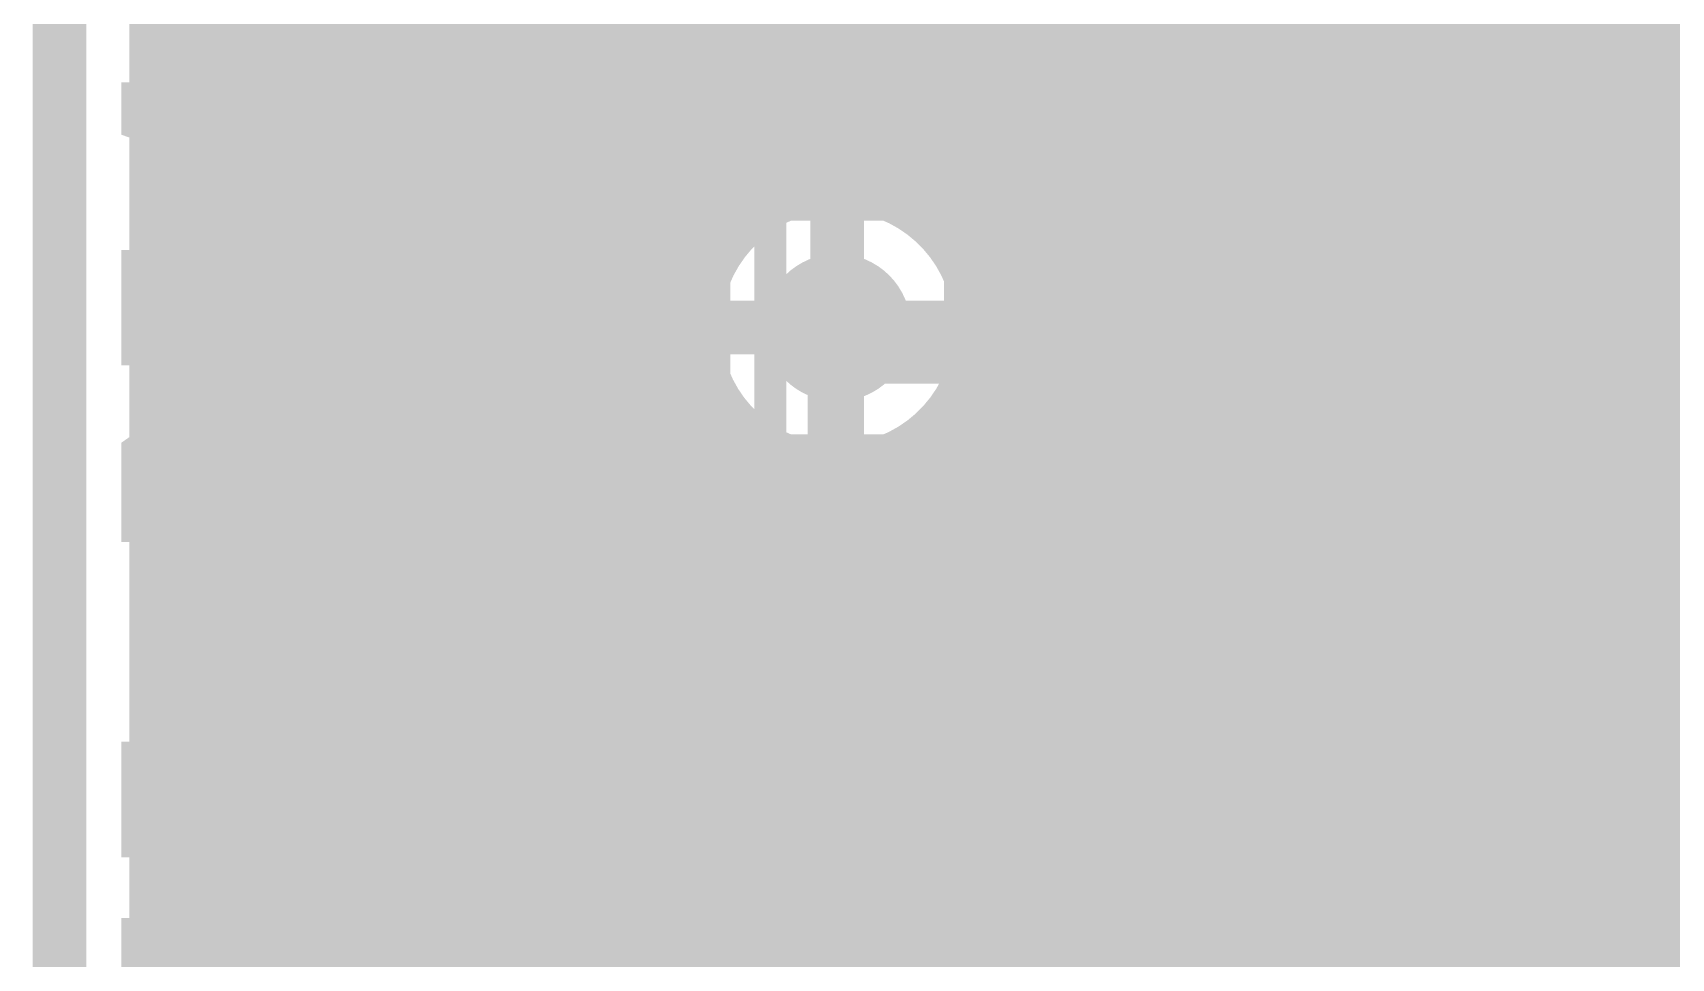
# Model space of a CAD drawing. Extents: x -7 to 100, y -42 to 30.
# Drawn here: x -7.13 to 0.66, y 13.89 to 18.29 of the extents above; entities that cross this region are included whole.
import ezdxf

# ---------------------------------------------------------------- set-up
doc = ezdxf.new("R2010")
doc.units = 0
doc.header["$MEASUREMENT"] = 0
doc.layers.get('0').update_dxf_attribs({"linetype": 'CONTINUOUS'})
for name, color, linetype in [('22-315-0_BOT', 7, 'CONTINUOUS'), ('22-315-0_DRD', 7, 'CONTINUOUS'), ('22-315-0_GND', 6, 'CONTINUOUS'), ('22-315-0_IN1', 4, 'CONTINUOUS'), ('22-315-0_SMT', 5, 'CONTINUOUS'), ('22-315-0_SPT', 14, 'CONTINUOUS'), ('22-315-0_SST', 12, 'CONTINUOUS'), ('22-315-0_TOP', 11, 'CONTINUOUS'), ('THRUHOLE_TAP', 15, 'CONTINUOUS')]:
    doc.layers.add(name, color=color, linetype=linetype)

# ---------------------------------------------------------------- blocks, each defined once
blk = doc.blocks.new('ROUND_56')
at = {"const_width": 0.35052}
blk.add_lwpolyline([(-0.17526, 0, 1), (0.17526, 0, 1)], format="xyb", close=True, dxfattribs=at)
blk = doc.blocks.new('ROUND_65')
at = {"const_width": 0.35052}
blk.add_lwpolyline([(-0.17526, 0, 1), (0.17526, 0, 1)], format="xyb", close=True, dxfattribs=at)
blk = doc.blocks.new('RECTANGLE_8')
blk.add_solid([(0.4826, 0.4064), (0.4826, -0.4064), (-0.4826, 0.4064), (-0.4826, -0.4064)])
blk = doc.blocks.new('RECTANGLE_50')
blk.add_solid([(0.20955, 0.44958), (0.20955, -0.44958), (-0.20955, 0.44958), (-0.20955, -0.44958)])
blk = doc.blocks.new('ROUND_83')
at = {"const_width": 0.10033}
blk.add_lwpolyline([(-0.050164, 0, 1), (0.050164, 0, 1)], format="xyb", close=True, dxfattribs=at)

msp = doc.modelspace()

# ---------------------------------------------------------------- linework, layer by layer
at = {"layer": '22-315-0_BOT'}
for points, const_width in [([(-5.969, 29.464), (-5.969, 0.381)], 0.254), ([(-5.7404, 29.464), (-5.7404, 0.381)], 0.254), ([(-5.5118, 29.464), (-5.5118, 0.381)], 0.254), ([(-5.2832, 29.464), (-5.2832, 0.381)], 0.254), ([(-5.0546, 29.464), (-5.0546, 0.381)], 0.254), ([(-4.826, 29.464), (-4.826, 10.71372)], 0.254), ([(-4.5974, 29.464), (-4.5974, 11.0871)], 0.254), ([(-4.3688, 29.464), (-4.3688, 11.27252)], 0.254), ([(-4.1402, 29.464), (-4.1402, 11.37666)], 0.254), ([(-3.9116, 29.464), (-3.9116, 17.19072)], 0.254), ([(-3.302, 16.891), (-3.302, 18.669), (-1.27, 20.701), (5.715, 20.701), (9.271, 24.257), (9.271, 27.559), (10.414, 28.702), (13.716, 28.702), (20.955, 21.463), (25.654, 21.463), (26.67, 20.447), (26.67, 20.193), (27.178, 19.685), (28.829, 19.685), (29.464, 20.32), (32.004, 20.32), (33.02, 21.336), (39.878, 21.336), (40.513, 20.701)], 0.2032), ([(-0.9398, 20.2946), (-0.9398, 0.381)], 0.254), ([(-0.7112, 20.2946), (-0.7112, 0.381)], 0.254), ([(-0.4826, 20.2946), (-0.4826, 0.381)], 0.254), ([(-0.254, 20.2946), (-0.254, 0.381)], 0.254), ([(-0.0254, 20.2946), (-0.0254, 0.381)], 0.254), ([(0.2032, 20.2946), (0.2032, 5.26034)], 0.254), ([(0.4318, 20.2946), (0.4318, 8.47598)], 0.254), ([(0.6604, 20.2946), (0.6604, 8.70712)], 0.254), ([(-1.1684, 20.22856), (-1.1684, 0.381)], 0.254), ([(-1.397, 19.99996), (-1.397, 0.381)], 0.254), ([(-1.6256, 19.77136), (-1.6256, 0.381)], 0.254), ([(-1.8542, 19.54276), (-1.8542, 0.381)], 0.254), ([(-2.0828, 19.31416), (-2.0828, 0.381)], 0.254), ([(-2.3114, 19.08556), (-2.3114, 0.381)], 0.254), ([(-2.54, 18.85696), (-2.54, 0.381)], 0.254), ([(-3.7084, 18.669), (-3.7084, 17.43456)], 0.254), ([(-2.7686, 18.62836), (-2.7686, 17.31264)], 0.254), ([(-2.8956, 18.50136), (-2.8956, 17.43456)], 0.254), ([(-3.7084, 18.2118), (-5.969, 18.2118)], 0.254), ([(18.2118, 18.2118), (-2.8956, 18.2118)], 0.254), ([(-3.7084, 17.9832), (-5.969, 17.9832)], 0.254), ([(18.2118, 17.9832), (-2.8956, 17.9832)], 0.254), ([(-3.7084, 17.7546), (-5.969, 17.7546)], 0.254), ([(18.2118, 17.7546), (-2.8956, 17.7546)], 0.254), ([(-3.7084, 17.526), (-5.969, 17.526)], 0.254), ([(18.2118, 17.526), (-2.8956, 17.526)], 0.254), ([(-3.84556, 17.2974), (-5.969, 17.2974)], 0.254), ([(18.2118, 17.2974), (-2.7559, 17.2974)], 0.254), ([(-3.95732, 17.0688), (-5.969, 17.0688)], 0.254), ([(18.2118, 17.0688), (-2.64414, 17.0688)], 0.254), ([(-3.98018, 16.8402), (-5.969, 16.8402)], 0.254), ([(18.2118, 16.8402), (-2.62382, 16.8402)], 0.254), ([(-3.92176, 16.6116), (-5.969, 16.6116)], 0.254), ([(-3.9116, 16.58874), (-3.9116, 11.42492)], 0.254), ([(18.2118, 16.6116), (-2.68224, 16.6116)], 0.254), ([(-2.7686, 16.46936), (-2.7686, 10.63244)], 0.254), ([(-3.75412, 16.383), (-5.969, 16.383)], 0.254), ([(-3.683, 16.32712), (-3.683, 11.42238)], 0.254), ([(18.2118, 16.383), (-2.84988, 16.383)], 0.254), ([(-2.9972, 16.28394), (-2.9972, 11.05916)], 0.254), ([(-3.4544, 16.22806), (-3.4544, 11.36904)], 0.254), ([(-3.2258, 16.21536), (-3.2258, 11.25728)], 0.254), ([(18.2118, 16.1544), (-5.969, 16.1544)], 0.254), ([(18.2118, 15.9258), (-5.969, 15.9258)], 0.254), ([(18.2118, 15.6972), (-5.969, 15.6972)], 0.254), ([(18.2118, 15.4686), (-5.969, 15.4686)], 0.254), ([(18.2118, 15.24), (-5.969, 15.24)], 0.254), ([(18.2118, 15.0114), (-5.969, 15.0114)], 0.254), ([(18.2118, 14.7828), (-5.969, 14.7828)], 0.254), ([(18.2118, 14.5542), (-5.969, 14.5542)], 0.254), ([(18.2118, 14.3256), (-5.969, 14.3256)], 0.254), ([(18.2118, 14.097), (-5.969, 14.097)], 0.254), ([(18.2118, 13.8684), (-5.969, 13.8684)], 0.254)]:
    msp.add_lwpolyline(points, dxfattribs=dict(at, const_width=const_width))
at = {"layer": '22-315-0_BOT', "const_width": 0.254}
for points in [[(-3.7084, 17.43456, 0.2364631), (-3.98069, 16.891)], [(-2.62128, 16.891, 0.2364624), (-2.89438, 17.43619)], [(-3.98272, 16.891, 0.4142136), (-3.302, 16.21028)], [(-3.302, 16.21028, 0.4142136), (-2.62128, 16.891)]]:
    msp.add_lwpolyline(points, format="xyb", dxfattribs=at)
at = {"layer": '22-315-0_DRD', "const_width": 0.254}
for points in [[(0, 0), (-7.00024, 0), (-7.00024, 29.99994), (99.9998, 29.99994), (99.9998, 0), (0, 0)], [(-3.937, 17.526), (-3.937, 16.256)], [(-2.667, 17.526), (-3.937, 17.526)], [(-3.302, 17.526), (-3.302, 16.256)], [(-2.667, 16.256), (-2.667, 17.526)], [(-2.667, 16.891), (-3.937, 16.891)], [(-3.937, 16.256), (-2.667, 16.256)]]:
    msp.add_lwpolyline(points, dxfattribs=at)
at = {"layer": '22-315-0_GND', "const_width": 0.254}
msp.add_lwpolyline([(0, 0), (-7.00024, 0), (-7.00024, 29.99994), (99.9998, 29.99994), (99.9998, 0), (0, 0)], dxfattribs=at)
at = {"layer": '22-315-0_IN1', "const_width": 0.254}
for points in [[(-5.969, 29.337), (-5.969, 0.381)], [(-5.7404, 29.337), (-5.7404, 0.381)], [(-5.5118, 29.337), (-5.5118, 0.381)], [(-5.2832, 29.337), (-5.2832, 0.381)], [(-5.0546, 29.337), (-5.0546, 0.381)], [(-4.826, 29.337), (-4.826, 10.71372)], [(-4.5974, 29.337), (-4.5974, 11.0871)], [(-4.3688, 29.337), (-4.3688, 11.27252)], [(-4.1402, 29.337), (-4.1402, 11.37666)], [(-3.9116, 29.337), (-3.9116, 17.19072)], [(-3.683, 29.337), (-3.683, 17.45488)], [(-3.4544, 29.337), (-3.4544, 17.55394)], [(-3.2258, 29.337), (-3.2258, 17.56664)], [(-2.9972, 29.337), (-2.9972, 17.49806)], [(-2.7686, 29.337), (-2.7686, 17.31264)], [(-2.54, 29.337), (-2.54, 0.381)], [(-2.3114, 29.337), (-2.3114, 0.381)], [(-2.0828, 29.337), (-2.0828, 0.381)], [(-1.8542, 29.337), (-1.8542, 0.381)], [(-1.6256, 29.337), (-1.6256, 0.381)], [(-1.397, 29.337), (-1.397, 0.381)], [(-1.1684, 29.337), (-1.1684, 0.381)], [(-0.9398, 29.337), (-0.9398, 0.381)], [(-0.7112, 29.337), (-0.7112, 0.381)], [(-0.4826, 29.337), (-0.4826, 0.381)], [(-0.254, 29.337), (-0.254, 0.381)], [(-0.0254, 29.337), (-0.0254, 0.381)], [(0.2032, 29.337), (0.2032, 0.381)], [(0.4318, 29.337), (0.4318, 8.47598)], [(0.6604, 29.337), (0.6604, 8.70712)], [(28.6512, 18.2118), (-5.969, 18.2118)], [(28.6512, 17.9832), (-5.969, 17.9832)], [(28.6512, 17.7546), (-5.969, 17.7546)], [(-3.5433, 17.526), (-5.969, 17.526)], [(28.6512, 17.526), (-3.05816, 17.526)], [(-3.84556, 17.2974), (-5.969, 17.2974)], [(28.6512, 17.2974), (-2.7559, 17.2974)], [(-3.95732, 17.0688), (-5.969, 17.0688)], [(28.6512, 17.0688), (-2.64414, 17.0688)], [(-3.98018, 16.8402), (-5.969, 16.8402)], [(28.6512, 16.8402), (-2.62382, 16.8402)], [(-3.92176, 16.6116), (-5.969, 16.6116)], [(-3.9116, 16.58874), (-3.9116, 11.42492)], [(19.07794, 16.6116), (-2.68224, 16.6116)], [(-2.7686, 16.46936), (-2.7686, 10.63244)], [(-3.75412, 16.383), (-5.969, 16.383)], [(-3.683, 16.32712), (-3.683, 11.42238)], [(18.92808, 16.383), (-2.84988, 16.383)], [(-2.9972, 16.28394), (-2.9972, 11.05916)], [(-3.4544, 16.22806), (-3.4544, 11.36904)], [(-3.2258, 16.21536), (-3.2258, 11.25728)], [(18.87728, 16.1544), (-5.969, 16.1544)], [(18.90776, 15.9258), (-5.969, 15.9258)], [(19.03222, 15.6972), (-5.969, 15.6972)], [(19.39544, 15.4686), (-5.969, 15.4686)], [(22.17928, 15.24), (-5.969, 15.24)], [(22.21992, 15.0114), (-5.969, 15.0114)], [(22.35708, 14.7828), (-5.969, 14.7828)], [(28.6512, 14.5542), (-5.969, 14.5542)], [(28.6512, 14.3256), (-5.969, 14.3256)], [(28.6512, 14.097), (-5.969, 14.097)], [(28.6512, 13.8684), (-5.969, 13.8684)]]:
    msp.add_lwpolyline(points, dxfattribs=at)
for points in [[(-3.302, 17.57172, 0.4142136), (-3.98272, 16.891)], [(-2.62128, 16.891, 0.4142136), (-3.302, 17.57172)], [(-3.98272, 16.891, 0.4142136), (-3.302, 16.21028)], [(-3.302, 16.21028, 0.4142136), (-2.62128, 16.891)]]:
    msp.add_lwpolyline(points, format="xyb", dxfattribs=at)
at = {"layer": '22-315-0_SST', "const_width": 0.1524}
for points in [[(-3.6195, 15.6845), (-3.6195, 18.6055), (-5.2578, 18.6055), (-5.2578, 15.6845), (-3.6195, 15.6845)], [(0.69342, 17.64792), (1.40208, 18.35658)], [(-5.95376, 18.0975), (-5.95376, 17.62506), (-6.6294, 17.86128), (-6.6294, 17.98066), (-5.6134, 17.98066)], [(1.33096, 16.87068), (1.25984, 16.9418), (0.69342, 17.50568)], [(-5.78358, 16.78686), (-5.6134, 16.84528), (-5.6134, 17.20088), (-5.78358, 17.2593), (-6.1214, 17.2593), (-6.29158, 17.14246), (-6.29158, 16.78686), (-6.6294, 16.78686), (-6.6294, 17.2593)], [(-3.3655, 16.7005), (-3.3655, 13.7795), (-1.7272, 13.7795), (-1.7272, 16.7005), (-3.3655, 16.7005)], [(-1.4605, 16.7005), (-1.4605, 13.7795), (0.1778, 13.7795), (0.1778, 16.7005), (-1.4605, 16.7005)], [(-6.1214, 15.94866), (-6.1214, 16.30426), (-6.29158, 16.4211), (-6.46176, 16.4211), (-6.6294, 16.30426), (-6.6294, 15.94866), (-5.6134, 15.94866)], [(-6.1214, 16.2433), (-5.6134, 16.4211)], [(-3.6195, 12.5095), (-3.6195, 15.4305), (-5.2578, 15.4305), (-5.2578, 12.5095), (-3.6195, 12.5095)], [(-5.78358, 14.45006), (-5.6134, 14.50848), (-5.6134, 14.86408), (-5.78358, 14.9225), (-6.1214, 14.9225), (-6.29158, 14.80566), (-6.29158, 14.45006), (-6.6294, 14.45006), (-6.6294, 14.9225)], [(-5.78358, 13.61186), (-5.6134, 13.67028), (-5.6134, 14.02588), (-5.78358, 14.0843), (-6.1214, 14.0843), (-6.29158, 13.96746), (-6.29158, 13.61186), (-6.6294, 13.61186), (-6.6294, 14.0843)]]:
    msp.add_lwpolyline(points, dxfattribs=at)
msp.add_lwpolyline([(0.69342, 17.64792, 0.1989124), (0.66396, 17.5768)], format="xyb", dxfattribs=at)
at = {"layer": '22-315-0_TOP'}
for points, const_width in [([(0.17272, 24.83358), (0.17272, 16.7386)], 0.254), ([(0.40132, 24.25192), (0.40132, 18.3769)], 0.254), ([(-4.445, 21.0312), (-5.6388, 21.0312), (-6.35, 20.32), (-6.35, 7.62), (-5.08, 6.35), (-3.81, 6.35)], 0.635), ([(-5.31368, 20.3327), (-5.31368, 7.57174)], 0.254), ([(-5.54228, 20.13966), (-5.54228, 7.80034)], 0.254), ([(-5.6515, 20.03044), (-5.6515, 7.90956)], 0.254), ([(-2.54, 17.78), (-2.54, 19.05), (-1.88976, 19.05), (-1.88976, 17.78)], 0.381), ([(-5.3086, 18.6436), (-5.3086, 17.2212)], 0.254), ([(-0.58928, 18.61058), (-0.58928, 17.78)], 0.254), ([(0, 18.61058), (0, 16.94942)], 0.254), ([(-5.3086, 18.2118), (-5.6515, 18.2118)], 0.254), ([(0.35306, 18.2118), (0, 18.2118)], 0.254), ([(0.35052, 18.15592), (0.35052, 11.05408)], 0.254), ([(-5.3086, 17.9832), (-5.6515, 17.9832)], 0.254), ([(0.35052, 17.9832), (0, 17.9832)], 0.254), ([(-4.445, 17.8562), (-2.6162, 17.8562), (-2.54, 17.78)], 0.381), ([(-1.23952, 17.78), (-1.23952, 16.56588), (-0.635, 15.9512)], 0.381), ([(-5.3086, 17.7546), (-5.6515, 17.7546)], 0.254), ([(-0.58928, 16.94942), (-0.58928, 17.78)], 0.254), ([(0, 17.78), (-0.58928, 17.78)], 0.254), ([(0.35052, 17.7546), (0, 17.7546)], 0.254), ([(-5.3086, 17.526), (-5.6515, 17.526)], 0.254), ([(0.35052, 17.526), (0, 17.526)], 0.254), ([(-5.3086, 17.2974), (-5.6515, 17.2974)], 0.254), ([(0.35052, 17.2974), (0, 17.2974)], 0.254), ([(-5.3086, 17.2212), (-5.3086, 17.0688)], 0.254), ([(-5.3086, 17.0688), (-5.6515, 17.0688)], 0.254), ([(-5.3086, 17.0688), (-5.3086, 15.6464)], 0.254), ([(0.35052, 17.0688), (0, 17.0688)], 0.254), ([(-0.65024, 16.94942), (-0.66802, 16.94942)], 0.254), ([(-0.66802, 16.94942), (-0.66802, 16.79956)], 0.254), ([(0, 16.94942), (-0.65024, 16.94942)], 0.254), ([(-0.51308, 16.94942), (-0.51308, 16.7386)], 0.254), ([(-0.28448, 16.94942), (-0.28448, 16.7386)], 0.254), ([(-0.05588, 16.94942), (-0.05588, 16.7386)], 0.254), ([(-4.445, 16.4338), (-3.9878, 16.891), (-3.302, 16.891)], 0.2032), ([(-5.3086, 16.8402), (-5.6515, 16.8402)], 0.254), ([(0.35052, 16.8402), (-0.66802, 16.8402)], 0.254), ([(-0.66802, 16.79956), (-0.6096, 16.7386)], 0.254), ([(0.2286, 16.7386), (-0.6096, 16.7386)], 0.254), ([(0.2286, 16.7386), (0.2286, 15.3162)], 0.254), ([(-5.3086, 16.6116), (-5.6515, 16.6116)], 0.254), ([(0.35052, 16.6116), (0.2286, 16.6116)], 0.254), ([(-4.445, 16.4338), (-4.445, 14.6812)], 0.381), ([(-5.3086, 16.383), (-5.6515, 16.383)], 0.254), ([(0.35052, 16.383), (0.2286, 16.383)], 0.254), ([(-3.5814, 16.21536), (-3.5814, 15.6464)], 0.254), ([(-3.48488, 16.18234), (-3.48488, 11.43254)], 0.254), ([(-3.4036, 16.1671), (-3.4036, 15.3162)], 0.254), ([(-5.3086, 16.1544), (-5.6515, 16.1544)], 0.254), ([(-3.4036, 16.1544), (-3.5814, 16.1544)], 0.254), ([(0.35052, 16.1544), (0.2286, 16.1544)], 0.254), ([(-0.635, 15.9512), (-2.54, 15.9512)], 0.381), ([(-5.3086, 15.9258), (-5.6515, 15.9258)], 0.254), ([(-3.4036, 15.9258), (-3.5814, 15.9258)], 0.254), ([(0.35052, 15.9258), (0.2286, 15.9258)], 0.254), ([(-5.3086, 15.6972), (-5.6515, 15.6972)], 0.254), ([(-3.4036, 15.6972), (-3.5814, 15.6972)], 0.254), ([(0.35052, 15.6972), (0.2286, 15.6972)], 0.254), ([(-5.0165, 15.6464), (-5.3086, 15.6464)], 0.254), ([(-5.08508, 15.6464), (-5.08508, 15.4686)], 0.254), ([(-5.0165, 15.6464), (-5.0165, 15.4686)], 0.254), ([(-3.5814, 15.6464), (-3.8735, 15.6464)], 0.254), ([(-3.8735, 15.6464), (-3.8735, 15.4686)], 0.254), ([(-3.71348, 15.6464), (-3.71348, 15.4686)], 0.254), ([(-5.0165, 15.4686), (-5.6515, 15.4686)], 0.254), ([(-5.3086, 15.4686), (-5.3086, 14.0462)], 0.254), ([(-5.0165, 15.4686), (-5.3086, 15.4686)], 0.254), ([(-3.4036, 15.4686), (-3.8735, 15.4686)], 0.254), ([(-3.5814, 15.4686), (-3.8735, 15.4686)], 0.254), ([(-3.5814, 15.4686), (-3.5814, 14.0462)], 0.254), ([(0.35052, 15.4686), (0.2286, 15.4686)], 0.254), ([(-1.4986, 15.3797), (-1.6764, 15.3797)], 0.254), ([(-1.6764, 15.3797), (-1.6764, 15.3162)], 0.254), ([(-1.65608, 15.3797), (-1.65608, 13.1318)], 0.254), ([(-1.4986, 15.3797), (-1.4986, 15.3162)], 0.254), ([(-3.4036, 15.3162), (-3.4036, 15.1638)], 0.254), ([(-1.6764, 15.3162), (-1.6764, 15.1638)], 0.254), ([(-1.4986, 15.3162), (-1.4986, 15.1638)], 0.254), ([(0.2286, 15.3162), (0.2286, 15.1638)], 0.254), ([(-5.3086, 15.24), (-5.6515, 15.24)], 0.254), ([(-3.4036, 15.24), (-3.5814, 15.24)], 0.254), ([(-1.4986, 15.24), (-1.6764, 15.24)], 0.254), ([(0.35052, 15.24), (0.2286, 15.24)], 0.254), ([(-3.4036, 15.1638), (-3.4036, 13.7414)], 0.254), ([(-1.6764, 15.1638), (-1.6764, 13.7414)], 0.254), ([(-1.4986, 15.1638), (-1.4986, 13.7414)], 0.254), ([(0.2286, 15.1638), (0.2286, 13.7414)], 0.254), ([(-5.3086, 15.0114), (-5.6515, 15.0114)], 0.254), ([(-3.4036, 15.0114), (-3.5814, 15.0114)], 0.254), ([(-1.4986, 15.0114), (-1.6764, 15.0114)], 0.254), ([(0.35052, 15.0114), (0.2286, 15.0114)], 0.254), ([(-5.3086, 14.7828), (-5.6515, 14.7828)], 0.254), ([(-3.4036, 14.7828), (-3.5814, 14.7828)], 0.254), ([(-1.4986, 14.7828), (-1.6764, 14.7828)], 0.254), ([(0.35052, 14.7828), (0.2286, 14.7828)], 0.254), ([(-5.3086, 14.5542), (-5.6515, 14.5542)], 0.254), ([(-3.4036, 14.5542), (-3.5814, 14.5542)], 0.254), ([(-0.635, 9.6012), (-0.635, 11.303), (-2.54, 13.208), (-2.54, 14.5288)], 0.381), ([(-1.4986, 14.5542), (-1.6764, 14.5542)], 0.254), ([(-1.4986, 14.5288), (-0.635, 14.5288)], 0.254), ([(-0.635, 13.7414), (-0.635, 14.5288)], 0.254), ([(0.35052, 14.5542), (0.2286, 14.5542)], 0.254), ([(-5.3086, 14.3256), (-5.6515, 14.3256)], 0.254), ([(-3.4036, 14.3256), (-3.5814, 14.3256)], 0.254), ([(-1.4986, 14.3256), (-1.6764, 14.3256)], 0.254), ([(0.35052, 14.3256), (0.2286, 14.3256)], 0.254), ([(-5.3086, 14.097), (-5.6515, 14.097)], 0.254), ([(-3.4036, 14.097), (-3.5814, 14.097)], 0.254), ([(-1.4986, 14.097), (-1.6764, 14.097)], 0.254), ([(0.35052, 14.097), (0.2286, 14.097)], 0.254), ([(-5.3086, 14.0462), (-5.3086, 13.8938)], 0.254), ([(-3.5814, 14.0462), (-3.5814, 13.8938)], 0.254), ([(-5.3086, 13.8684), (-5.6515, 13.8684)], 0.254), ([(-5.3086, 13.8938), (-5.3086, 12.4714)], 0.254), ([(-3.5814, 13.8938), (-3.5814, 12.4714)], 0.254), ([(-3.4036, 13.8684), (-3.5814, 13.8684)], 0.254), ([(-1.4986, 13.8684), (-1.6764, 13.8684)], 0.254), ([(0.35052, 13.8684), (0.2286, 13.8684)], 0.254)]:
    msp.add_lwpolyline(points, dxfattribs=dict(at, const_width=const_width))
at = {"layer": '22-315-0_TOP', "const_width": 0.254}
for points in [[(0.5461, 18.5547, 0.2305164), (0.35193, 18.15592)], [(-3.5814, 16.21536, 0.0632542), (-3.40362, 16.16696)]]:
    msp.add_lwpolyline(points, format="xyb", dxfattribs=at)

# ---------------------------------------------------------------- block references
at = {"layer": '22-315-0_BOT'}
msp.add_blockref('ROUND_56', (-3.302, 16.891), dxfattribs=at)
at = {"layer": '22-315-0_GND'}
msp.add_blockref('ROUND_65', (-3.302, 16.891), dxfattribs=at)
at = {"layer": '22-315-0_IN1'}
msp.add_blockref('ROUND_65', (-3.302, 16.891), dxfattribs=at)
at = {"layer": '22-315-0_SMT'}
for name, p in [('RECTANGLE_8', (-4.445, 17.8562)), ('RECTANGLE_50', (-2.54, 17.78)), ('RECTANGLE_50', (-1.88976, 17.78)), ('RECTANGLE_50', (-1.23952, 17.78)), ('RECTANGLE_50', (-0.58928, 17.78)), ('RECTANGLE_8', (-4.445, 16.4338)), ('RECTANGLE_8', (-2.54, 15.9512)), ('RECTANGLE_8', (-0.635, 15.9512)), ('RECTANGLE_8', (-4.445, 14.6812)), ('RECTANGLE_8', (-2.54, 14.5288)), ('RECTANGLE_8', (-0.635, 14.5288))]:
    msp.add_blockref(name, p, dxfattribs=at)
at = {"layer": '22-315-0_SPT'}
for name, p in [('RECTANGLE_8', (-4.445, 17.8562)), ('RECTANGLE_50', (-2.54, 17.78)), ('RECTANGLE_50', (-1.88976, 17.78)), ('RECTANGLE_50', (-1.23952, 17.78)), ('RECTANGLE_50', (-0.58928, 17.78)), ('RECTANGLE_8', (-4.445, 16.4338)), ('RECTANGLE_8', (-2.54, 15.9512)), ('RECTANGLE_8', (-0.635, 15.9512)), ('RECTANGLE_8', (-4.445, 14.6812)), ('RECTANGLE_8', (-2.54, 14.5288)), ('RECTANGLE_8', (-0.635, 14.5288))]:
    msp.add_blockref(name, p, dxfattribs=at)
at = {"layer": '22-315-0_TOP'}
for name, p in [('RECTANGLE_8', (-4.445, 17.8562)), ('RECTANGLE_50', (-2.54, 17.78)), ('RECTANGLE_50', (-1.88976, 17.78)), ('RECTANGLE_50', (-1.23952, 17.78)), ('RECTANGLE_50', (-0.58928, 17.78)), ('ROUND_56', (-3.302, 16.891)), ('RECTANGLE_8', (-4.445, 16.4338)), ('RECTANGLE_8', (-2.54, 15.9512)), ('RECTANGLE_8', (-0.635, 15.9512)), ('RECTANGLE_8', (-4.445, 14.6812)), ('RECTANGLE_8', (-2.54, 14.5288)), ('RECTANGLE_8', (-0.635, 14.5288))]:
    msp.add_blockref(name, p, dxfattribs=at)
at = {"layer": 'THRUHOLE_TAP'}
msp.add_blockref('ROUND_83', (-3.302, 16.891), dxfattribs=at)

doc.saveas('drawing.dxf')
